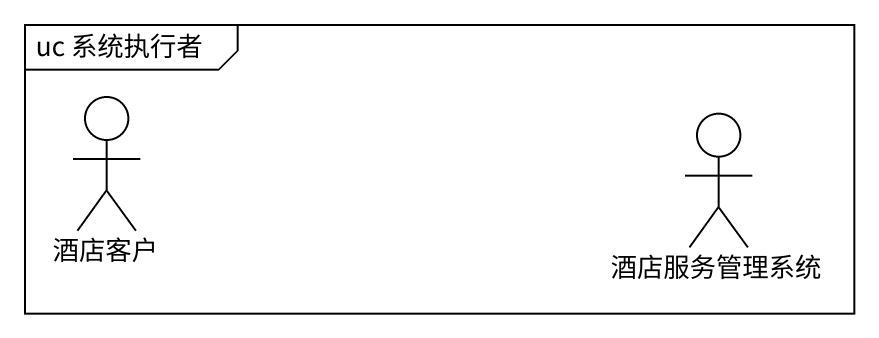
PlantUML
@startuml
mainframe uc 系统执行者
actor 酒店客户
actor 酒店服务管理系统
@enduml
